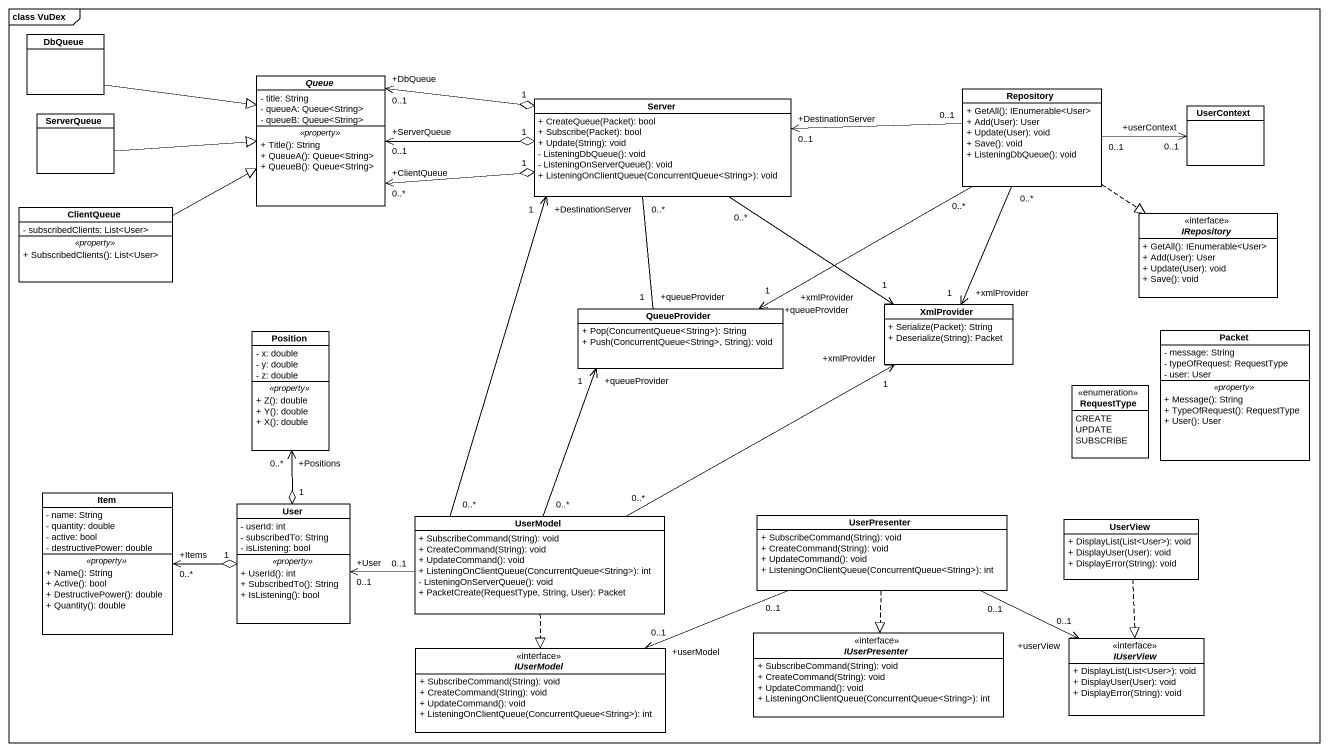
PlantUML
@startuml
mainframe class VuDex
hide circle
hide empty members
skinparam classAttributeIconSize 0
class DbQueue
abstract class "Queue" as Queue_ {
  - title: String
  - queueA: Queue<String>
  - queueB: Queue<String>
  .. <<property>> ..
  + Title(): String
  + QueueA(): Queue<String>
  + QueueB(): Queue<String>
}
class ServerQueue
class Server {
  + CreateQueue(Packet): bool
  + Subscribe(Packet): bool
  + Update(String): void
  - ListeningDbQueue(): void
  - ListeningOnServerQueue(): void
  + ListeningOnClientQueue(ConcurrentQueue<String>): void
}
class Repository {
  + GetAll(): IEnumerable<User>
  + Add(User): User
  + Update(User): void
  + Save(): void
  + ListeningDbQueue(): void
}
class UserContext
class ClientQueue {
  - subscribedClients: List<User>
  .. <<property>> ..
  + SubscribedClients(): List<User>
}
interface IRepository {
  + GetAll(): IEnumerable<User>
  + Add(User): User
  + Update(User): void
  + Save(): void
}
class QueueProvider {
  + Pop(ConcurrentQueue<String>): String
  + Push(ConcurrentQueue<String>, String): void
}
class XmlProvider {
  + Serialize(Packet): String
  + Deserialize(String): Packet
}
class Position {
  - x: double
  - y: double
  - z: double
  .. <<property>> ..
  + Z(): double
  + Y(): double
  + X(): double
}
class Packet {
  - message: String
  - typeOfRequest: RequestType
  - user: User
  .. <<property>> ..
  + Message(): String
  + TypeOfRequest(): RequestType
  + User(): User
}
enum RequestType {
  CREATE
  UPDATE
  SUBSCRIBE
}
class Item {
  - name: String
  - quantity: double
  - active: bool
  - destructivePower: double
  .. <<property>> ..
  + Name(): String
  + Active(): bool
  + DestructivePower(): double
  + Quantity(): double
}
class User {
  - userId: int
  - subscribedTo: String
  - isListening: bool
  .. <<property>> ..
  + UserId(): int
  + SubscribedTo(): String
  + IsListening(): bool
}
class UserModel {
  + SubscribeCommand(String): void
  + CreateCommand(String): void
  + UpdateCommand(): void
  + ListeningOnClientQueue(ConcurrentQueue<String>): int
  - ListeningOnServerQueue(): void
  + PacketCreate(RequestType, String, User): Packet
}
class UserPresenter {
  + SubscribeCommand(String): void
  + CreateCommand(String): void
  + UpdateCommand(): void
  + ListeningOnClientQueue(ConcurrentQueue<String>): int
}
class UserView {
  + DisplayList(List<User>): void
  + DisplayUser(User): void
  + DisplayError(String): void
}
interface IUserModel {
  + SubscribeCommand(String): void
  + CreateCommand(String): void
  + UpdateCommand(): void
  + ListeningOnClientQueue(ConcurrentQueue<String>): int
}
interface IUserPresenter {
  + SubscribeCommand(String): void
  + CreateCommand(String): void
  + UpdateCommand(): void
  + ListeningOnClientQueue(ConcurrentQueue<String>): int
}
interface IUserView {
  + DisplayList(List<User>): void
  + DisplayUser(User): void
  + DisplayError(String): void
}
DbQueue -right-|> Queue_
Queue_ "+ClientQueue\n0..*" <-right-o "1" Server
Queue_ "+DbQueue\n0..1" <-right-o "1" Server
Queue_ "+ServerQueue\n0..1" <-right-o "1" Server
ServerQueue -right-|> Queue_
Repository "0..1" -left-> "+DestinationServer\n0..1" Server
Repository ..|> IRepository
Repository "0..*" -left-> "+queueProvider\n1" QueueProvider
Repository "0..*" --> "+xmlProvider\n1" XmlProvider
UserContext "+userContext\n0..1" <-left- "0..1" Repository
ClientQueue -right-|> Queue_
QueueProvider "+queueProvider\n1" -up- "0..*" Server
XmlProvider "+xmlProvider\n1" <-up- "0..*" Server
Position "+Positions\n0..*" <--o "1" User
Item "+Items\n0..*" <-right-o "1" User
UserModel "0..*" -up-> "+DestinationServer\n1" Server
UserModel "0..*" -up-> "+queueProvider\n1" QueueProvider
UserModel "0..*" -right-> "+xmlProvider\n1" XmlProvider
UserModel "0..1" -left-> "+User\n0..1" User
UserModel ..|> IUserModel
UserPresenter "0..1" -left-> "+userModel\n0..1" IUserModel
UserPresenter ..|> IUserPresenter
UserPresenter "0..1" -right-> "+userView\n0..1" IUserView
UserView ..|> IUserView
@enduml
